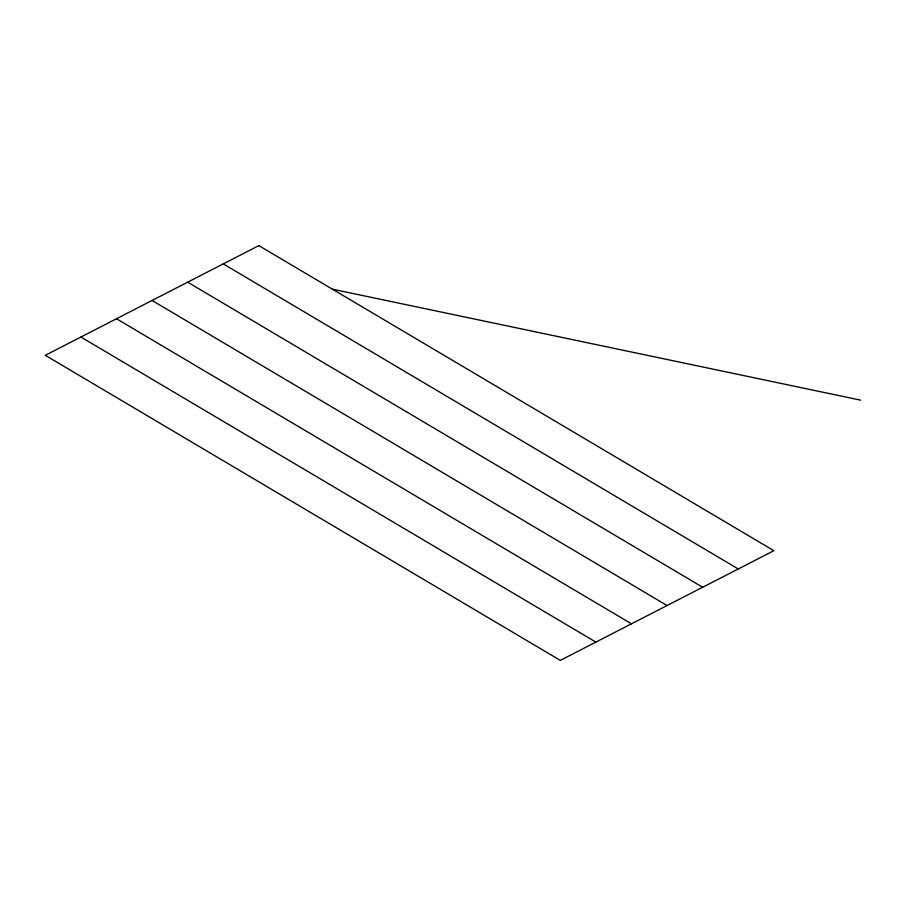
<?xml version="1.0" encoding="UTF-8"?>
<svg xmlns="http://www.w3.org/2000/svg" width="906" height="906" viewBox="0 0 906 906"><rect width="100%" height="100%" fill="white"/><g stroke="black" fill="none" stroke-linecap="round" stroke-linejoin="round"><path stroke-width="1.36" d="M332.434 289.195L860.7 400.158M223.261 263.895L738.254 568.968M187.678 282.185L702.66 587.247M152.083 300.464L667.076 605.536M116.489 318.753L631.482 623.815M80.894 337.032L595.888 642.105M258.856 245.617L45.3 355.311L560.293 660.383L773.849 550.689L258.856 245.617"/></g></svg>
